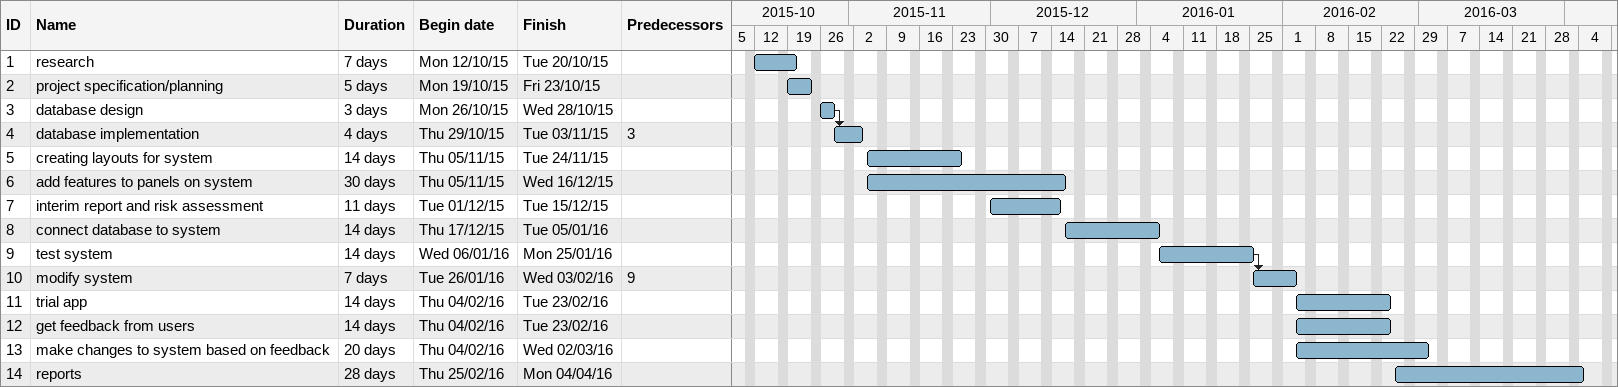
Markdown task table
| ID | Task | Duration | Start | Finish | Predecessors |
|---|---|---|---|---|---|
| 1 | research | 7d | 2015-10-12 | 2015-10-20 |  |
| 2 | project specification/planning | 5d | 2015-10-19 | 2015-10-23 |  |
| 3 | database design | 3d | 2015-10-26 | 2015-10-28 |  |
| 4 | database implementation | 4d | 2015-10-29 | 2015-11-03 | 3 |
| 5 | creating layouts for system | 14d | 2015-11-05 | 2015-11-24 |  |
| 6 | add features to panels on system | 30d | 2015-11-05 | 2015-12-16 |  |
| 7 | interim report and risk assessment | 11d | 2015-12-01 | 2015-12-15 |  |
| 8 | connect database to system | 14d | 2015-12-17 | 2016-01-05 |  |
| 9 | test system | 14d | 2016-01-06 | 2016-01-25 |  |
| 10 | modify system | 7d | 2016-01-26 | 2016-02-03 | 9 |
| 11 | trial app | 14d | 2016-02-04 | 2016-02-23 |  |
| 12 | get feedback from users | 14d | 2016-02-04 | 2016-02-23 |  |
| 13 | make changes to system based on feedback | 20d | 2016-02-04 | 2016-03-02 |  |
| 14 | reports | 28d | 2016-02-25 | 2016-04-04 |  |
